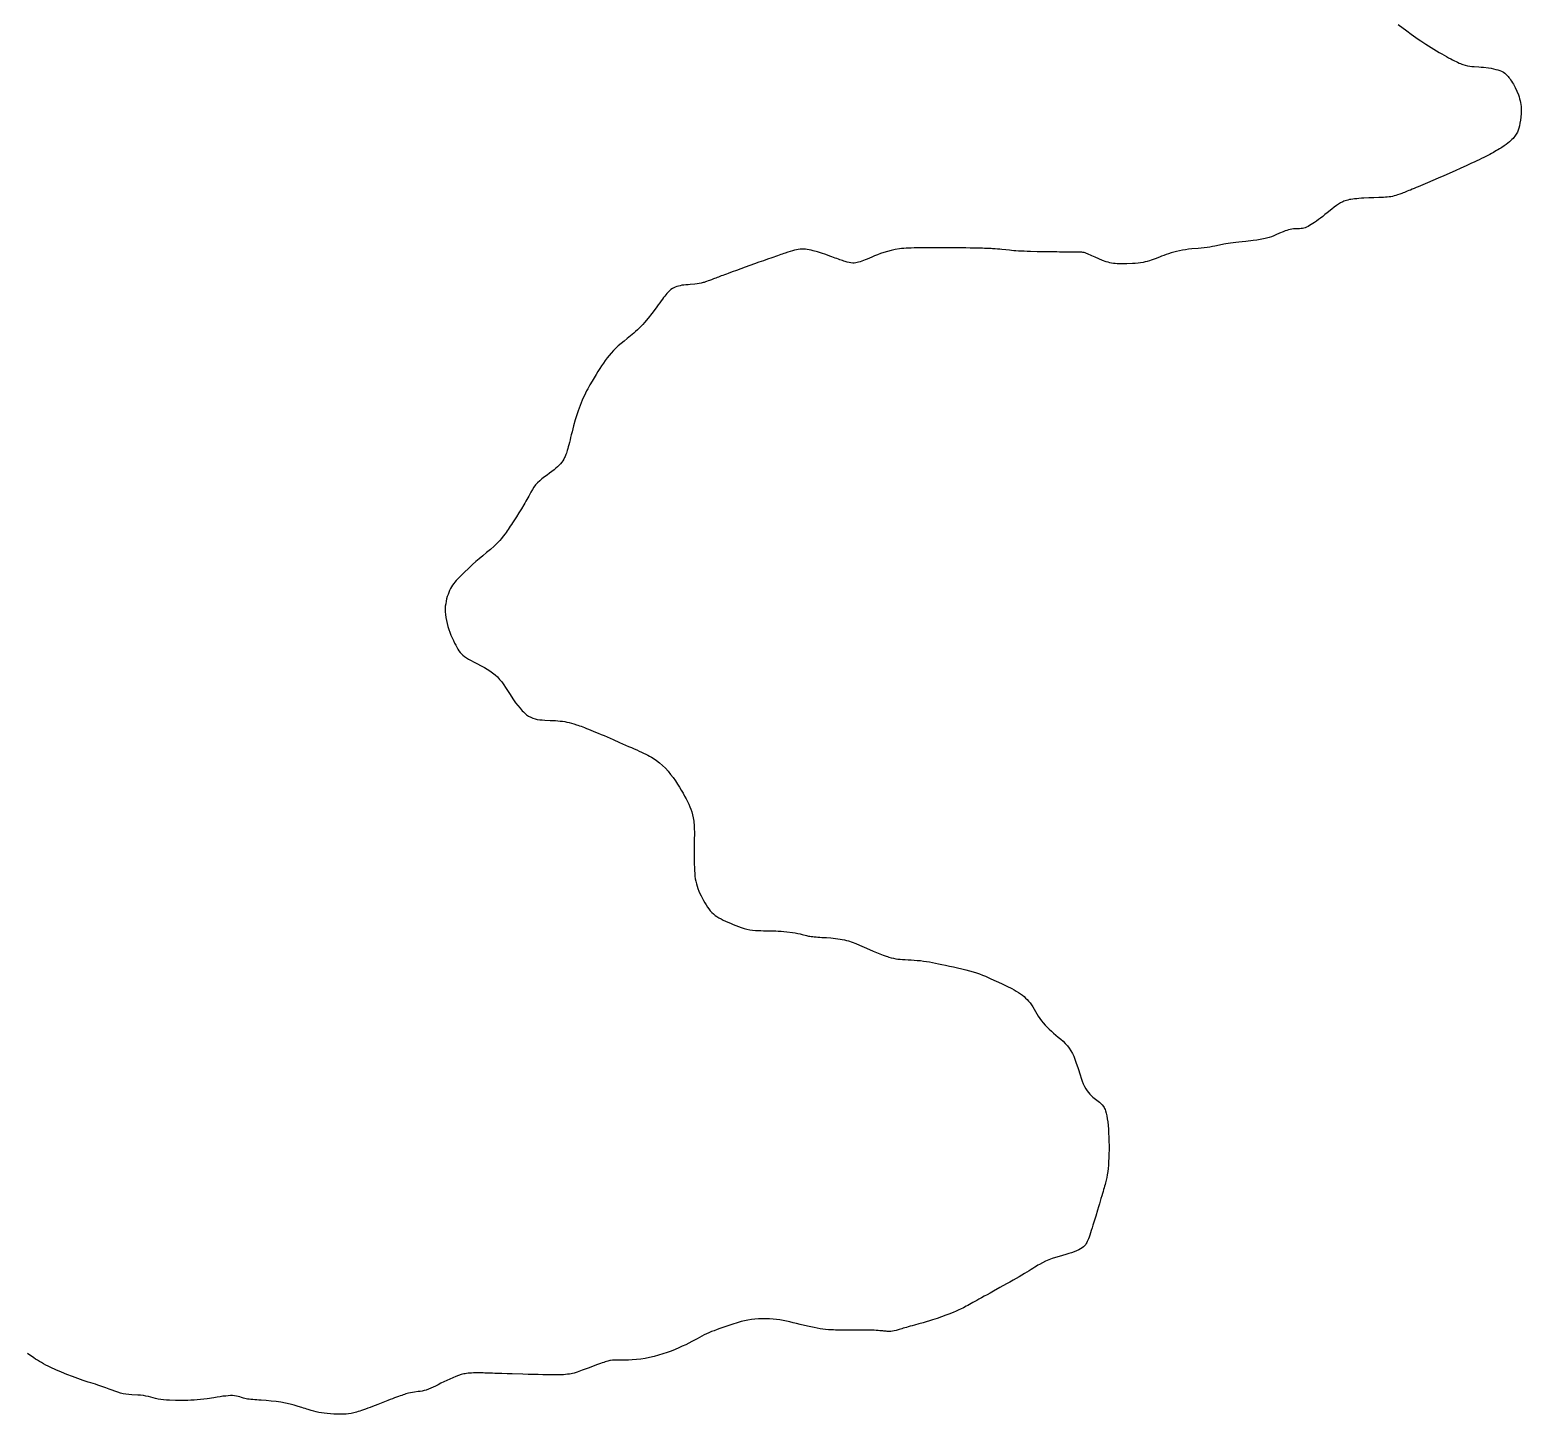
# Model space of a CAD drawing. Header units: millimetres. Extents: x -2361 to 3434, y -911 to 5460.
# Drawn here: x 1315 to 3434, y 308 to 2275 of the extents above; entities that cross this region are included whole.
import ezdxf

# ---------------------------------------------------------------- set-up
doc = ezdxf.new("R2010")
doc.units = ezdxf.units.MM
doc.layers.add('180', color=7, linetype='Continuous')

msp = doc.modelspace()

# ---------------------------------------------------------------- linework, layer by layer
at = {"layer": '180', "elevation": 180}
msp.add_lwpolyline([(3258.8, 2282.2), (3271, 2273), (3277.2, 2268.4), (3280.5, 2266), (3283.8, 2263.7), (3287.3, 2261.3), (3290.9, 2258.9), (3298.4, 2254), (3306, 2249.2), (3313.5, 2244.7), (3317.2, 2242.5), (3320.7, 2240.4), (3324.2, 2238.4), (3327.5, 2236.6), (3330.6, 2234.8), (3333.5, 2233.3), (3336.2, 2231.8), (3338.8, 2230.5), (3341.1, 2229.4), (3343.3, 2228.4), (3345.4, 2227.4), (3347.3, 2226.6), (3349.2, 2225.9), (3350.9, 2225.3), (3354.2, 2224.3), (3357.4, 2223.6), (3360.5, 2223), (3363.6, 2222.6), (3366.8, 2222.3), (3373.3, 2221.9), (3376.7, 2221.7), (3380.1, 2221.4), (3387.3, 2220.5), (3390.8, 2219.9), (3394.2, 2219.2), (3397.5, 2218.4), (3400.6, 2217.6), (3403.4, 2216.7), (3405.9, 2215.6), (3408.3, 2214.3), (3410.5, 2212.8), (3411.6, 2211.8), (3412.7, 2210.8), (3413.9, 2209.6), (3415, 2208.3), (3416.2, 2206.8), (3417.4, 2205.2), (3418.6, 2203.4), (3419.9, 2201.5), (3421.2, 2199.4), (3422.5, 2197.2), (3425.1, 2192.5), (3427.5, 2187.4), (3429.7, 2182.1), (3430.6, 2179.4), (3431.4, 2176.7), (3432.1, 2173.9), (3432.6, 2171.2), (3433.1, 2168.5), (3433.4, 2165.8), (3433.5, 2163.2), (3433.6, 2160.6), (3433.5, 2155.5), (3433.2, 2150.7), (3432.6, 2146.2), (3431.9, 2142.1), (3431.2, 2138.4), (3430.4, 2135), (3429.4, 2131.9), (3428.2, 2129), (3426.6, 2126.2), (3425.7, 2124.7), (3424.6, 2123.3), (3423.4, 2121.8), (3422.1, 2120.3), (3420.6, 2118.7), (3418.9, 2117.1), (3417, 2115.4), (3414.8, 2113.6), (3412.4, 2111.7), (3409.5, 2109.7), (3406.3, 2107.5), (3404.6, 2106.4), (3402.7, 2105.3), (3400.7, 2104.1), (3398.7, 2102.9), (3396.4, 2101.6), (3394.1, 2100.3), (3391.7, 2099), (3389.1, 2097.6), (3386.3, 2096.2), (3383.5, 2094.7), (3380.4, 2093.2), (3377.3, 2091.6), (3374, 2090), (3370.5, 2088.4), (3367, 2086.7), (3363.3, 2085), (3355.7, 2081.5), (3347.9, 2077.9), (3339.9, 2074.3), (3323.7, 2067.2), (3315.8, 2063.8), (3308.1, 2060.5), (3300.7, 2057.3), (3297.2, 2055.8), (3293.8, 2054.4), (3290.5, 2053), (3287.4, 2051.7), (3284.4, 2050.4), (3281.5, 2049.2), (3278.9, 2048.1), (3276.4, 2047), (3274.1, 2046.1), (3271.9, 2045.2), (3269.8, 2044.3), (3267.8, 2043.5), (3266, 2042.8), (3264.3, 2042.1), (3261.1, 2040.9), (3258.2, 2040), (3255.6, 2039.1), (3253.1, 2038.5), (3250.8, 2037.9), (3248.4, 2037.5), (3246, 2037.2), (3243.5, 2036.9), (3240.8, 2036.7), (3237.9, 2036.5), (3234.7, 2036.3), (3231.4, 2036.2), (3224.4, 2035.9), (3217.2, 2035.7), (3210, 2035.3), (3206.6, 2035.2), (3203.2, 2035), (3200.1, 2034.7), (3197.1, 2034.4), (3194.4, 2034.1), (3191.9, 2033.7), (3189.6, 2033.3), (3187.4, 2032.8), (3185.5, 2032.2), (3183.6, 2031.7), (3181.9, 2031), (3180.3, 2030.3), (3177.2, 2028.7), (3174.3, 2026.9), (3171.2, 2024.8), (3168.1, 2022.4), (3164.8, 2019.9), (3158.2, 2014.7), (3154.9, 2012.1), (3151.7, 2009.5), (3148.7, 2007.1), (3145.7, 2004.9), (3142.9, 2002.8), (3140.3, 2001), (3137.7, 1999.3), (3135.3, 1997.8), (3133.1, 1996.4), (3130.9, 1995.3), (3128.9, 1994.3), (3126.8, 1993.5), (3124.9, 1992.9), (3122.9, 1992.4), (3120.9, 1992.1), (3118.9, 1991.9), (3114.6, 1991.8), (3110.1, 1991.7), (3107.8, 1991.4), (3105.5, 1991.1), (3103.1, 1990.5), (3100.6, 1989.7), (3098.2, 1988.8), (3095.6, 1987.8), (3090.5, 1985.5), (3085.1, 1983.1), (3082.2, 1981.9), (3079, 1980.7), (3075.6, 1979.6), (3071.9, 1978.5), (3069.8, 1978), (3067.7, 1977.6), (3065.4, 1977.1), (3063.1, 1976.7), (3058.1, 1975.9), (3052.9, 1975.2), (3042.4, 1974), (3037.4, 1973.4), (3032.8, 1973), (3028.5, 1972.5), (3024.6, 1972.1), (3020.9, 1971.7), (3017.5, 1971.2), (3014.2, 1970.7), (3011.1, 1970.1), (3004.9, 1968.8), (2998.4, 1967.3), (2995, 1966.6), (2991.4, 1965.9), (2987.6, 1965.4), (2983.5, 1964.9), (2979.2, 1964.5), (2974.8, 1964.1), (2965.7, 1963.3), (2961.2, 1962.9), (2956.8, 1962.2), (2952.5, 1961.5), (2948.3, 1960.7), (2944.2, 1959.8), (2940.3, 1958.8), (2936.5, 1957.7), (2932.9, 1956.5), (2929.4, 1955.4), (2926.1, 1954.1), (2922.9, 1952.9), (2919.8, 1951.7), (2913.9, 1949.4), (2908.3, 1947.3), (2905.5, 1946.4), (2902.6, 1945.5), (2899.6, 1944.8), (2896.5, 1944.1), (2893.1, 1943.6), (2889.4, 1943.1), (2885.5, 1942.8), (2881.4, 1942.5), (2873.4, 1942.2), (2869.6, 1942.1), (2866.1, 1942.1), (2862.9, 1942.2), (2859.9, 1942.3), (2857.1, 1942.5), (2854.5, 1942.8), (2851.9, 1943.2), (2849.4, 1943.7), (2846.8, 1944.4), (2844.1, 1945.2), (2838.9, 1947), (2833.6, 1949.2), (2828.6, 1951.4), (2823.9, 1953.6), (2821.7, 1954.6), (2819.6, 1955.5), (2817.7, 1956.3), (2816, 1957), (2814.3, 1957.6), (2812.7, 1958), (2811.1, 1958.3), (2809.5, 1958.6), (2807.7, 1958.7), (2805.6, 1958.9), (2803.3, 1958.9), (2802, 1958.9), (2800.6, 1958.9), (2799, 1958.9), (2797.2, 1958.9), (2795.2, 1958.9), (2793.1, 1958.9), (2790.6, 1958.9), (2787.9, 1958.9), (2785, 1958.9), (2781.7, 1958.9), (2778.1, 1958.9), (2774.1, 1959), (2769.9, 1959), (2765.5, 1959), (2760.8, 1959.1), (2756, 1959.2), (2746.3, 1959.3), (2736.7, 1959.6), (2732.1, 1959.7), (2727.6, 1959.9), (2723.5, 1960.1), (2719.6, 1960.3), (2716, 1960.5), (2712.8, 1960.8), (2709.8, 1961.1), (2707, 1961.4), (2701.6, 1961.9), (2696.1, 1962.5), (2693.2, 1962.8), (2690, 1963.1), (2686.6, 1963.3), (2682.8, 1963.6), (2680.7, 1963.7), (2678.6, 1963.8), (2676.3, 1963.9), (2673.9, 1964), (2671.3, 1964.1), (2668.7, 1964.2), (2663.2, 1964.4), (2657.3, 1964.5), (2651.2, 1964.6), (2644.9, 1964.7), (2638.4, 1964.8), (2625.3, 1964.9), (2618.9, 1964.9), (2612.5, 1965), (2606.3, 1965), (2600.4, 1965), (2594.8, 1965), (2589.5, 1965), (2584.6, 1964.9), (2579.9, 1964.9), (2575.5, 1964.8), (2571.3, 1964.7), (2567.4, 1964.6), (2563.7, 1964.5), (2560.2, 1964.2), (2556.8, 1964), (2553.5, 1963.7), (2550.4, 1963.3), (2544.5, 1962.4), (2538.8, 1961.2), (2533.4, 1959.8), (2528.4, 1958.3), (2523.6, 1956.7), (2519.2, 1955), (2515.1, 1953.4), (2511.3, 1951.8), (2507.9, 1950.4), (2504.9, 1949), (2502, 1947.8), (2499.4, 1946.7), (2497, 1945.7), (2494.8, 1944.9), (2492.6, 1944.3), (2490.5, 1943.8), (2488.5, 1943.4), (2486.3, 1943.3), (2484.1, 1943.3), (2481.7, 1943.6), (2479.2, 1944), (2476.4, 1944.7), (2473.2, 1945.6), (2471.5, 1946.1), (2469.8, 1946.7), (2467.9, 1947.3), (2465.9, 1948), (2463.8, 1948.7), (2461.6, 1949.5), (2459.3, 1950.3), (2456.8, 1951.2), (2454.3, 1952.2), (2451.6, 1953.2), (2445.9, 1955.2), (2439.9, 1957.2), (2433.9, 1959.1), (2428, 1960.8), (2425.1, 1961.5), (2422.3, 1962), (2419.5, 1962.5), (2416.9, 1962.8), (2414.4, 1962.9), (2411.9, 1962.9), (2409.5, 1962.8), (2406.9, 1962.5), (2404.3, 1962.1), (2401.6, 1961.5), (2398.6, 1960.7), (2395.5, 1959.8), (2392, 1958.7), (2388.3, 1957.4), (2386.2, 1956.7), (2384.1, 1956), (2381.9, 1955.2), (2379.6, 1954.4), (2377.1, 1953.6), (2374.6, 1952.7), (2371.9, 1951.7), (2369.1, 1950.7), (2363.3, 1948.7), (2357.2, 1946.5), (2350.9, 1944.3), (2344.5, 1942), (2331.5, 1937.3), (2325.1, 1935), (2318.9, 1932.8), (2313, 1930.7), (2307.4, 1928.6), (2304.7, 1927.6), (2302.2, 1926.7), (2299.8, 1925.8), (2297.5, 1925), (2295.3, 1924.1), (2293.3, 1923.4), (2291.4, 1922.7), (2289.6, 1922), (2287.9, 1921.3), (2286.3, 1920.7), (2283.5, 1919.6), (2280.9, 1918.6), (2278.7, 1917.8), (2276.7, 1917), (2274.9, 1916.4), (2273.3, 1915.8), (2271.8, 1915.4), (2269, 1914.6), (2266.1, 1914.1), (2263, 1913.6), (2259.8, 1913.3), (2253.3, 1912.8), (2250.2, 1912.5), (2247.1, 1912.3), (2244.2, 1912), (2241.5, 1911.6), (2238.9, 1911.1), (2236.5, 1910.5), (2234.2, 1909.8), (2232, 1909), (2230, 1908.1), (2228, 1907), (2226, 1905.6), (2224.9, 1904.8), (2223.9, 1903.8), (2222.7, 1902.6), (2221.5, 1901.4), (2220.2, 1899.9), (2218.8, 1898.2), (2217.3, 1896.4), (2215.6, 1894.3), (2213.9, 1892), (2212, 1889.5), (2210, 1886.8), (2207.9, 1883.9), (2205.7, 1880.9), (2203.4, 1877.8), (2198.6, 1871.5), (2193.6, 1865.1), (2188.5, 1859), (2185.9, 1856.1), (2183.4, 1853.3), (2180.8, 1850.7), (2178.3, 1848.3), (2175.8, 1846), (2173.3, 1843.8), (2168.5, 1839.7), (2163.8, 1835.9), (2159.4, 1832.3), (2155.2, 1828.9), (2151.2, 1825.6), (2147.6, 1822.2), (2144.2, 1818.9), (2141.1, 1815.4), (2138.1, 1812), (2135.3, 1808.5), (2132.6, 1804.9), (2130, 1801.2), (2127.4, 1797.4), (2124.9, 1793.5), (2122.3, 1789.3), (2119.7, 1784.9), (2116.9, 1780.3), (2114, 1775.4), (2110.9, 1770.1), (2107.8, 1764.5), (2106.2, 1761.5), (2104.6, 1758.4), (2103, 1755.2), (2101.4, 1751.9), (2099.9, 1748.4), (2098.3, 1744.8), (2096.8, 1741.1), (2095.4, 1737.2), (2094, 1733.2), (2092.6, 1729), (2090, 1720.5), (2087.7, 1711.9), (2085.5, 1703.5), (2084.4, 1699.4), (2083.5, 1695.6), (2082.6, 1691.9), (2081.7, 1688.4), (2080.9, 1685.2), (2080.1, 1682.3), (2079.4, 1679.6), (2078.7, 1677.2), (2078, 1675.1), (2077.4, 1673.1), (2076.8, 1671.4), (2076.2, 1669.8), (2075.6, 1668.3), (2074.9, 1667), (2073.7, 1664.6), (2072.3, 1662.4), (2070.8, 1660.3), (2069.1, 1658.2), (2067.2, 1656.1), (2065, 1653.9), (2062.6, 1651.7), (2059.9, 1649.4), (2056.8, 1647.1), (2053.5, 1644.7), (2050, 1642.1), (2046.4, 1639.5), (2042.8, 1636.8), (2039.5, 1634), (2036.4, 1631.1), (2035, 1629.6), (2033.7, 1628.1), (2031.3, 1624.9), (2029.2, 1621.5), (2027.1, 1617.9), (2025, 1614), (2023.9, 1611.9), (2022.7, 1609.6), (2021.4, 1607.3), (2020, 1604.9), (2018.6, 1602.3), (2017, 1599.6), (2013.6, 1594.1), (2010.1, 1588.3), (2006.4, 1582.6), (2002.8, 1577.1), (2001, 1574.4), (1999.3, 1571.8), (1997.7, 1569.3), (1996.1, 1567), (1994.6, 1564.8), (1993.1, 1562.7), (1991.8, 1560.7), (1990.4, 1558.8), (1987.8, 1555.3), (1985.3, 1552.1), (1982.8, 1549.2), (1980.3, 1546.4), (1977.8, 1543.8), (1975.1, 1541.2), (1969.7, 1536.4), (1964.2, 1531.9), (1958.9, 1527.5), (1953.7, 1523.2), (1948.8, 1519.1), (1944.1, 1514.9), (1939.7, 1510.8), (1931.2, 1502.6), (1926.9, 1498.5), (1922.9, 1494.4), (1920.9, 1492.3), (1919.1, 1490.1), (1917.4, 1487.9), (1915.8, 1485.6), (1914.3, 1483.3), (1912.9, 1480.8), (1911.6, 1478.2), (1910.4, 1475.5), (1909.3, 1472.6), (1908.3, 1469.5), (1907.4, 1466.3), (1906.6, 1463), (1906, 1459.4), (1905.5, 1455.8), (1905.3, 1452), (1905.4, 1448), (1905.7, 1444), (1906.2, 1439.8), (1907, 1435.6), (1908, 1431.3), (1909.1, 1427.1), (1910.5, 1422.8), (1911.9, 1418.7), (1913.5, 1414.6), (1915.2, 1410.7), (1916.9, 1407), (1918.6, 1403.5), (1920.3, 1400.3), (1921.9, 1397.4), (1923.4, 1394.7), (1924.9, 1392.4), (1926.5, 1390.2), (1928.3, 1388.2), (1930.4, 1386.4), (1932.7, 1384.5), (1935.5, 1382.6), (1938.6, 1380.8), (1942, 1378.9), (1945.6, 1376.9), (1949.4, 1374.9), (1957.2, 1370.8), (1961.2, 1368.6), (1965, 1366.3), (1968.8, 1363.9), (1972.5, 1361.3), (1976.1, 1358.4), (1979.4, 1355.3), (1982.6, 1351.9), (1985.6, 1348.2), (1988.4, 1344.3), (1991.2, 1340.2), (1996.7, 1331.6), (2002.4, 1322.9), (2005.4, 1318.7), (2008.5, 1314.6), (2011.6, 1310.8), (2014.7, 1307.3), (2016.3, 1305.8), (2017.8, 1304.3), (2019.3, 1302.9), (2020.8, 1301.7), (2022.3, 1300.6), (2023.8, 1299.7), (2026.8, 1298), (2029.8, 1296.8), (2032.9, 1295.8), (2036.1, 1295.1), (2039.5, 1294.6), (2043.1, 1294.3), (2046.8, 1294), (2054.4, 1293.6), (2061.9, 1293.3), (2065.4, 1293.1), (2068.7, 1292.7), (2071.9, 1292.3), (2075.1, 1291.8), (2078.2, 1291.2), (2081.4, 1290.5), (2084.7, 1289.6), (2088.2, 1288.6), (2091.9, 1287.4), (2093.9, 1286.8), (2096, 1286), (2098.3, 1285.2), (2100.7, 1284.3), (2103.2, 1283.4), (2106, 1282.3), (2108.9, 1281.1), (2112, 1279.9), (2115.4, 1278.5), (2118.9, 1277), (2122.7, 1275.4), (2126.7, 1273.7), (2130.9, 1272), (2135.2, 1270.1), (2144, 1266.3), (2152.8, 1262.4), (2161.5, 1258.6), (2165.7, 1256.7), (2169.8, 1254.9), (2173.7, 1253.2), (2177.3, 1251.6), (2180.8, 1250), (2184.1, 1248.5), (2187.2, 1247), (2190.2, 1245.6), (2193, 1244.1), (2195.7, 1242.7), (2198.2, 1241.3), (2200.7, 1239.8), (2205.4, 1236.7), (2209.8, 1233.3), (2214, 1229.6), (2218, 1225.6), (2221.9, 1221.3), (2225.5, 1216.8), (2229, 1212.3), (2232.2, 1207.7), (2235.3, 1203.2), (2238.1, 1198.7), (2240.7, 1194.4), (2243.2, 1190.2), (2245.4, 1186.1), (2247.5, 1182.1), (2249.5, 1178.3), (2251.3, 1174.6), (2252.9, 1171), (2254.4, 1167.4), (2255.7, 1163.6), (2256.8, 1159.6), (2257.7, 1155.3), (2258.1, 1153), (2258.4, 1150.6), (2258.6, 1148.1), (2258.8, 1145.5), (2259.1, 1140.1), (2259.2, 1134.4), (2259.1, 1122.6), (2259, 1116.6), (2258.9, 1110.8), (2258.9, 1105.2), (2258.9, 1099.7), (2258.9, 1094.5), (2259, 1089.5), (2259.2, 1084.7), (2259.4, 1080.3), (2259.7, 1076.1), (2260.1, 1072.2), (2260.6, 1068.5), (2261.3, 1065), (2262.1, 1061.5), (2263.1, 1058.1), (2264.3, 1054.6), (2265.7, 1051.1), (2267.2, 1047.7), (2268.8, 1044.3), (2272.4, 1037.6), (2274.2, 1034.4), (2276, 1031.4), (2277.9, 1028.5), (2279.8, 1025.8), (2281.8, 1023.2), (2283.9, 1020.8), (2286.2, 1018.6), (2288.6, 1016.6), (2291.3, 1014.8), (2294.1, 1013.1), (2297.1, 1011.6), (2300.2, 1010), (2303.5, 1008.5), (2306.9, 1007), (2310.5, 1005.4), (2314.2, 1003.8), (2318, 1002.1), (2321.9, 1000.6), (2325.9, 999.2), (2329.9, 998), (2333.9, 997), (2337.9, 996.2), (2341.9, 995.7), (2345.9, 995.3), (2349.8, 995.1), (2353.6, 995), (2357.3, 994.9), (2360.9, 994.9), (2367.8, 994.8), (2374.8, 994.6), (2378.5, 994.4), (2382.3, 994.1), (2386.3, 993.7), (2390.4, 993.3), (2398.6, 992.2), (2402.5, 991.6), (2406.1, 990.9), (2409.4, 990.2), (2412.4, 989.4), (2418.3, 988), (2421.5, 987.3), (2423.3, 987), (2425.2, 986.7), (2427.3, 986.5), (2429.6, 986.2), (2432.1, 986), (2434.7, 985.8), (2437.5, 985.6), (2440.5, 985.4), (2446.7, 985.1), (2453.2, 984.6), (2459.8, 983.9), (2466.2, 983), (2469.3, 982.5), (2472.3, 981.8), (2475.2, 981.1), (2478, 980.3), (2483.5, 978.6), (2488.7, 976.6), (2493.7, 974.5), (2503.5, 970.1), (2513.3, 965.8), (2518.1, 963.8), (2522.8, 962), (2527.3, 960.3), (2531.5, 958.8), (2533.4, 958.1), (2535.3, 957.5), (2538.8, 956.5), (2542.1, 955.7), (2545.2, 955.1), (2548.3, 954.6), (2551.5, 954.3), (2555, 954), (2558.7, 953.8), (2562.7, 953.5), (2567, 953.3), (2575.8, 952.7), (2580.3, 952.3), (2584.6, 951.8), (2588.9, 951.2), (2593, 950.4), (2597.3, 949.6), (2601.6, 948.7), (2606.1, 947.8), (2610.9, 946.8), (2616.1, 945.7), (2621.6, 944.5), (2627.3, 943.3), (2633.2, 942.1), (2639, 940.8), (2644.6, 939.4), (2650, 938), (2655.1, 936.5), (2659.8, 935), (2664.3, 933.4), (2668.5, 931.8), (2672.6, 930.1), (2680.4, 926.7), (2688.1, 923.3), (2695.7, 919.8), (2703, 916.3), (2710, 912.7), (2713.3, 910.9), (2716.5, 909), (2719.5, 907.1), (2722.4, 905.2), (2725.1, 903.3), (2727.5, 901.3), (2729.8, 899.2), (2732, 897), (2734, 894.7), (2736, 892.3), (2737.9, 889.6), (2739.8, 886.7), (2741.7, 883.5), (2743.7, 880.3), (2747.8, 873.6), (2750.1, 870.2), (2752.4, 866.9), (2754.9, 863.8), (2757.6, 860.7), (2760.3, 857.8), (2763.3, 854.9), (2766.3, 852), (2769.5, 849.2), (2776.2, 843.6), (2779.6, 840.7), (2782.9, 837.8), (2786.1, 834.7), (2789.1, 831.5), (2791.8, 828.1), (2794.2, 824.4), (2796.3, 820.6), (2798.1, 816.5), (2799.8, 812.3), (2801.3, 808), (2804.2, 799), (2807, 790), (2808.5, 785.6), (2810.1, 781.3), (2811.7, 777.4), (2813.3, 773.7), (2815.1, 770.4), (2817, 767.5), (2818.9, 764.9), (2821, 762.6), (2823.1, 760.5), (2825.3, 758.6), (2834.5, 751.5), (2836.6, 749.5), (2838.6, 747.4), (2840.4, 745), (2841.2, 743.7), (2841.9, 742.3), (2842.6, 740.8), (2843.2, 739.2), (2844.3, 735.8), (2845.1, 732), (2845.8, 727.8), (2846.4, 723.2), (2846.9, 718.3), (2847.3, 713), (2847.6, 707.3), (2847.9, 701.5), (2848.1, 695.6), (2848.2, 689.6), (2848.2, 683.7), (2848.1, 677.9), (2848, 672.4), (2847.7, 667), (2847.3, 661.9), (2846.8, 657.1), (2846.3, 652.6), (2845.7, 648.3), (2845, 644.4), (2844.2, 640.5), (2843.2, 636.5), (2842.6, 634.4), (2842, 632.2), (2841.3, 629.8), (2840.6, 627.2), (2839.8, 624.5), (2838.9, 621.5), (2837.9, 618.2), (2836.8, 614.6), (2835.7, 610.8), (2834.5, 606.7), (2833.2, 602.5), (2832, 598.1), (2829.3, 589.3), (2826.7, 580.7), (2825.4, 576.6), (2824.2, 572.6), (2823, 568.9), (2821.9, 565.5), (2820.9, 562.4), (2819.9, 559.7), (2819, 557.3), (2818.2, 555.2), (2817.4, 553.4), (2816.7, 551.8), (2815.9, 550.4), (2815.2, 549.2), (2814.4, 548.2), (2813.6, 547.2), (2811.9, 545.7), (2810, 544.3), (2807.7, 542.9), (2805.1, 541.6), (2802.1, 540.2), (2798.8, 538.9), (2795.1, 537.5), (2791.1, 536.2), (2786.7, 534.9), (2782.1, 533.5), (2777.2, 532.1), (2772.3, 530.7), (2767.4, 529.1), (2762.6, 527.3), (2758.1, 525.4), (2753.8, 523.3), (2749.5, 520.9), (2747.3, 519.6), (2745.1, 518.2), (2742.7, 516.7), (2740.2, 515.1), (2737.5, 513.5), (2734.7, 511.7), (2731.6, 509.7), (2728.2, 507.7), (2724.6, 505.5), (2720.7, 503.2), (2716.5, 500.8), (2712.1, 498.3), (2707.5, 495.7), (2702.8, 493.1), (2693.3, 487.8), (2683.9, 482.6), (2679.3, 480.1), (2675, 477.7), (2670.9, 475.5), (2667, 473.4), (2663.5, 471.4), (2660.3, 469.6), (2657.4, 468), (2654.7, 466.5), (2652.2, 465.1), (2649.8, 463.8), (2647.6, 462.5), (2645.5, 461.4), (2641.4, 459.3), (2637.3, 457.2), (2635.1, 456.2), (2632.8, 455.2), (2630.3, 454.1), (2627.8, 453), (2622.3, 450.8), (2616.5, 448.6), (2610.4, 446.3), (2604.1, 444.1), (2597.5, 442), (2584.3, 438), (2577.9, 436.2), (2571.7, 434.5), (2568.7, 433.6), (2565.8, 432.9), (2563.1, 432.1), (2560.6, 431.4), (2558.1, 430.7), (2555.9, 430.1), (2553.9, 429.5), (2552, 428.9), (2550.2, 428.4), (2548.6, 427.9), (2545.7, 427), (2543.1, 426.3), (2540.7, 425.8), (2538.3, 425.6), (2535.9, 425.5), (2533.2, 425.7), (2531.8, 425.8), (2530.2, 425.9), (2528.5, 426.1), (2526.7, 426.3), (2524.7, 426.5), (2522.5, 426.7), (2520.2, 426.9), (2517.6, 427), (2514.8, 427.2), (2511.7, 427.3), (2508.4, 427.4), (2504.8, 427.5), (2501.1, 427.6), (2497.2, 427.6), (2481.2, 427.6), (2473.4, 427.5), (2469.6, 427.5), (2466.1, 427.6), (2462.8, 427.6), (2459.8, 427.6), (2457, 427.7), (2454.4, 427.8), (2452, 427.9), (2449.7, 428), (2445.5, 428.4), (2441.7, 428.9), (2437.8, 429.5), (2433.8, 430.2), (2429.5, 431.1), (2424.8, 432.1), (2419.9, 433.2), (2409.6, 435.6), (2404.5, 436.8), (2399.5, 438), (2394.6, 439.1), (2389.9, 440.1), (2385.2, 441), (2380.5, 441.9), (2375.8, 442.6), (2371, 443.1), (2366, 443.5), (2360.9, 443.7), (2355.7, 443.7), (2350.5, 443.5), (2345.3, 443.1), (2340.2, 442.5), (2335.3, 441.7), (2330.5, 440.7), (2325.9, 439.5), (2321.4, 438.2), (2312.6, 435.3), (2304, 432.4), (2295.6, 429.6), (2291.5, 428.2), (2287.5, 426.7), (2283.7, 425.3), (2280, 423.8), (2276.6, 422.2), (2273.2, 420.6), (2266.6, 417), (2263.1, 415.2), (2259.5, 413.2), (2255.6, 411.1), (2251.4, 409), (2246.9, 406.7), (2242.1, 404.5), (2237.1, 402.2), (2231.8, 400), (2226.2, 397.8), (2220.4, 395.7), (2214.4, 393.6), (2208.2, 391.8), (2201.9, 390.1), (2195.6, 388.6), (2189.3, 387.3), (2183, 386.4), (2176.9, 385.7), (2171.1, 385.2), (2165.5, 385), (2162.8, 384.9), (2160.3, 384.9), (2157.9, 384.9), (2155.7, 384.9), (2153.6, 384.9), (2151.6, 384.9), (2149.9, 384.9), (2148.3, 384.9), (2145.4, 384.9), (2142.9, 384.7), (2140.3, 384.4), (2139, 384.2), (2137.6, 383.8), (2136.1, 383.4), (2134.4, 382.9), (2132.5, 382.3), (2130.5, 381.6), (2128.2, 380.8), (2125.7, 380), (2123.1, 379), (2120.3, 378), (2114.5, 375.8), (2108.6, 373.6), (2102.9, 371.5), (2100.1, 370.5), (2097.5, 369.5), (2095.1, 368.6), (2092.8, 367.8), (2088.5, 366.5), (2086.3, 365.9), (2084.1, 365.4), (2081.8, 365), (2079.2, 364.7), (2076.4, 364.4), (2073.2, 364.2), (2071.5, 364.1), (2069.7, 364), (2067.8, 364), (2065.7, 364), (2063.5, 363.9), (2061.2, 363.9), (2058.7, 363.9), (2056.1, 363.9), (2053.3, 364), (2050.3, 364), (2047.3, 364.1), (2044.1, 364.1), (2037.4, 364.3), (2030.3, 364.4), (2023, 364.6), (2015.5, 364.9), (2000.5, 365.3), (1993.1, 365.6), (1985.9, 365.8), (1979.1, 366), (1975.8, 366.1), (1972.7, 366.2), (1969.7, 366.3), (1966.8, 366.4), (1964.1, 366.4), (1961.5, 366.5), (1959.1, 366.6), (1956.8, 366.6), (1954.7, 366.6), (1952.6, 366.7), (1950.7, 366.7), (1948.9, 366.7), (1945.6, 366.6), (1942.7, 366.5), (1940.1, 366.4), (1937.8, 366.2), (1935.6, 365.9), (1933.6, 365.6), (1931.7, 365.2), (1928.1, 364.3), (1924.3, 363), (1920.2, 361.5), (1916, 359.8), (1907.5, 355.9), (1903.3, 353.9), (1899.2, 351.9), (1895.3, 350), (1891.6, 348.1), (1888.1, 346.4), (1884.7, 344.8), (1881.5, 343.5), (1878.4, 342.4), (1875.4, 341.5), (1872.6, 340.9), (1869.8, 340.4), (1867.1, 340.1), (1861.6, 339.5), (1858.9, 339), (1856, 338.5), (1853, 337.7), (1851.3, 337.3), (1849.6, 336.8), (1847.7, 336.2), (1845.7, 335.6), (1843.6, 334.8), (1841.3, 334), (1838.9, 333.2), (1836.2, 332.2), (1833.4, 331.1), (1830.3, 330), (1827.1, 328.7), (1823.7, 327.4), (1816.6, 324.7), (1809.4, 321.9), (1802.2, 319.1), (1798.8, 317.8), (1795.4, 316.6), (1792.3, 315.4), (1789.3, 314.3), (1786.6, 313.4), (1784, 312.5), (1781.7, 311.7), (1779.5, 311.1), (1777.4, 310.5), (1775.5, 310), (1771.8, 309.2), (1768.2, 308.7), (1764.5, 308.3), (1760.5, 308.1), (1756.2, 308.1), (1751.7, 308.2), (1747, 308.3), (1742.4, 308.6), (1737.8, 309), (1733.5, 309.5), (1729.5, 310.1), (1725.8, 310.7), (1722.2, 311.5), (1718.6, 312.4), (1714.8, 313.5), (1710.9, 314.7), (1708.8, 315.3), (1706.5, 316), (1704.2, 316.8), (1701.7, 317.6), (1696.5, 319.2), (1690.9, 320.8), (1684.9, 322.4), (1678.6, 323.8), (1671.9, 325.1), (1665, 326), (1658, 326.8), (1650.9, 327.4), (1644.1, 327.8), (1640.8, 328), (1637.7, 328.3), (1634.7, 328.5), (1631.9, 328.7), (1629.2, 329), (1626.8, 329.3), (1624.6, 329.6), (1622.5, 330), (1620.7, 330.4), (1619, 330.8), (1617.5, 331.2), (1616.1, 331.7), (1613.5, 332.5), (1611.1, 333.2), (1608.7, 333.8), (1606.1, 334.2), (1603.3, 334.4), (1600.3, 334.4), (1597, 334.2), (1593.5, 333.9), (1589.7, 333.5), (1585.7, 332.9), (1581.3, 332.2), (1576.8, 331.5), (1567.4, 330.1), (1557.9, 328.8), (1553.2, 328.3), (1548.7, 328), (1544.2, 327.8), (1539.8, 327.6), (1531.1, 327.6), (1522.4, 327.6), (1513.7, 327.8), (1509.5, 328.1), (1505.3, 328.4), (1501.3, 328.9), (1497.5, 329.5), (1494, 330.3), (1490.5, 331.1), (1483.7, 333), (1480.2, 333.8), (1476.6, 334.5), (1472.7, 335), (1468.7, 335.3), (1460.2, 335.8), (1456, 336.1), (1451.8, 336.6), (1447.8, 337.2), (1443.9, 338.1), (1440.1, 339.3), (1436.3, 340.6), (1432.3, 342.2), (1427.9, 343.8), (1425.6, 344.7), (1423.2, 345.6), (1420.5, 346.6), (1417.8, 347.5), (1414.9, 348.5), (1411.8, 349.4), (1408.6, 350.5), (1405.3, 351.5), (1401.9, 352.6), (1398.4, 353.7), (1391.1, 356.1), (1383.6, 358.6), (1375.8, 361.4), (1367.9, 364.4), (1360.1, 367.6), (1352.4, 371), (1345, 374.4), (1341.5, 376.2), (1338.1, 377.9), (1334.9, 379.7), (1331.8, 381.4), (1328.9, 383.1), (1326.2, 384.8), (1323.6, 386.4), (1321.2, 388.1), (1312.1, 394.5)], dxfattribs=at)

doc.saveas('drawing.dxf')
